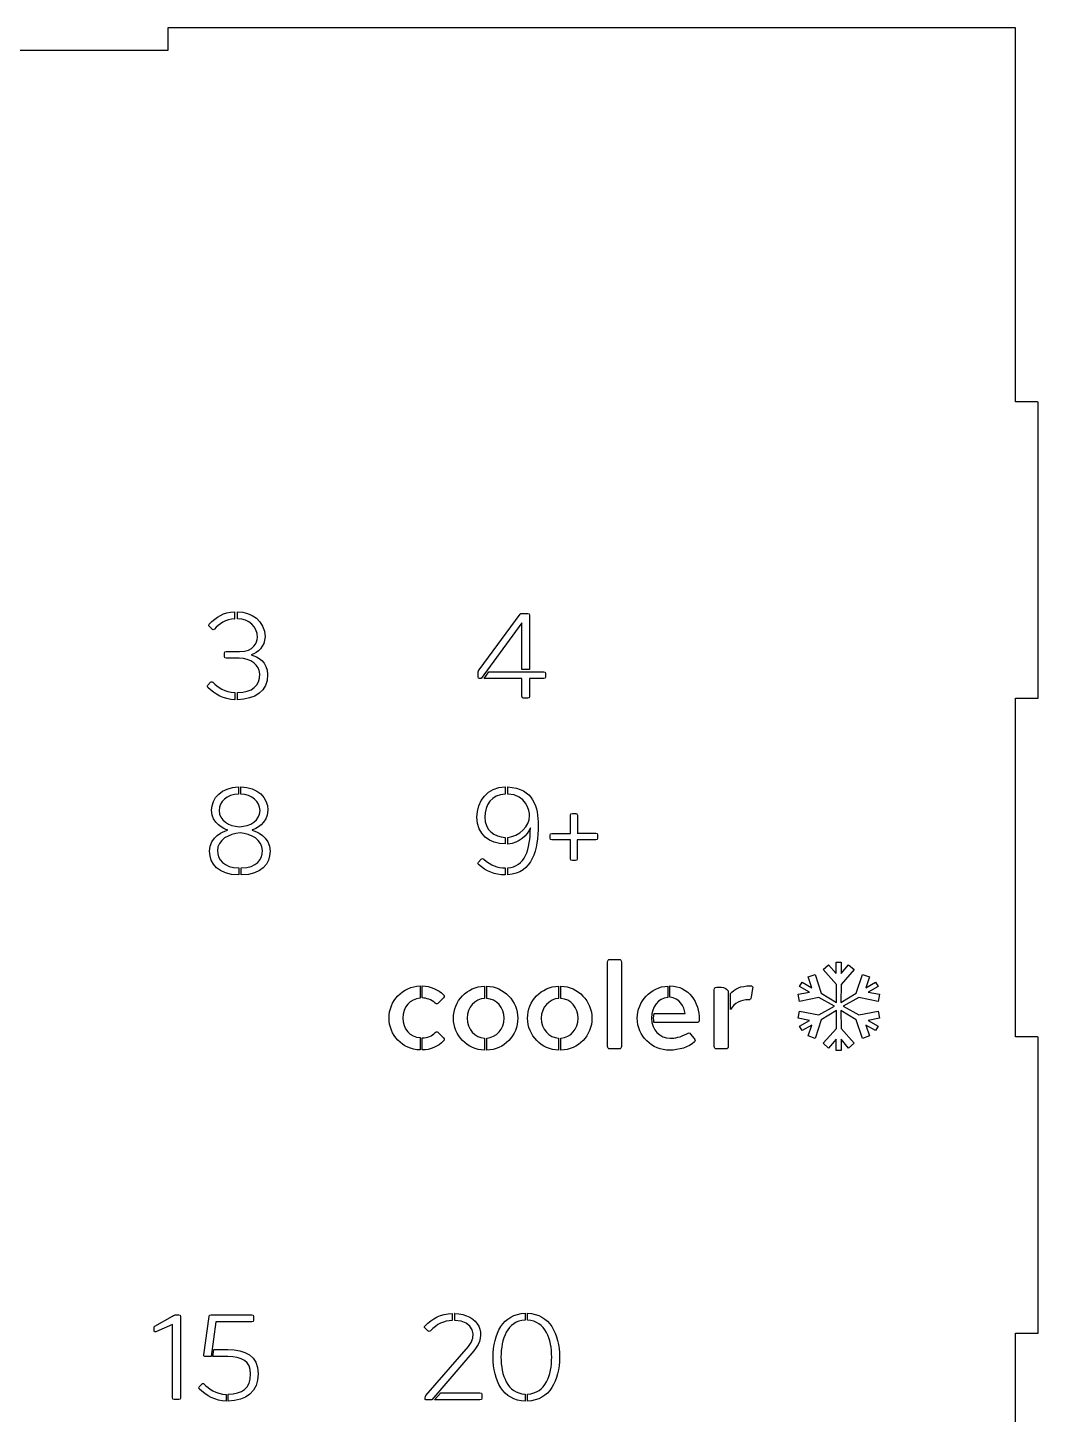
# Model space of a CAD drawing. Header units: centimetres. Extents: x 0 to 98.9, y 0 to 60.
# Drawn here: x 43.76 to 57.13, y 15.11 to 33.45 of the extents above; entities that cross this region are included whole.
import ezdxf

# ---------------------------------------------------------------- set-up
doc = ezdxf.new("R2010")
doc.units = ezdxf.units.CM
doc.header["$MEASUREMENT"] = 0
doc.layers.add('librarydisplayBookMeasured-cut v5_Sketch7', color=7, linetype='Continuous')
doc.layers.add('librarydisplayNEW v15_Front face', color=7, linetype='Continuous')

# ---------------------------------------------------------------- blocks, each defined once
blk = doc.blocks.new('librarydisplayNEWv15')
at = {"layer": 'librarydisplayNEW v15_Front face'}
for p, q in [((15.296, 25.727), (15.296, 25.635)), ((15.336, 25.635), (15.336, 25.727)), ((18.533, 24.957), (19.074, 25.694)), ((19.1, 25.705), (19.178, 25.705)), ((19.2, 25.683), (19.2, 24.964)), ((14.999, 25.498), (14.962, 25.535)), ((15.296, 25.635), (15.299, 25.635)), ((19.1, 25.579), (18.559, 24.846)), ((19.1, 24.964), (19.1, 25.579)), ((15.162, 25.135), (15.162, 25.179)), ((15.185, 25.201), (15.362, 25.201)), ((15.355, 25.112), (15.185, 25.112)), ((19.2, 24.964), (19.1, 24.964)), ((14.944, 24.757), (14.977, 24.794)), ((18.518, 24.868), (18.518, 24.912)), ((18.559, 24.846), (18.537, 24.846)), ((18.6, 24.846), (18.663, 24.931)), ((19.1, 24.846), (18.6, 24.846)), ((18.663, 24.931), (19.389, 24.931)), ((19.1, 24.609), (19.1, 24.846)), ((19.389, 24.846), (19.2, 24.846)), ((19.2, 24.846), (19.2, 24.609)), ((19.411, 24.909), (19.411, 24.868)), ((15.299, 24.657), (15.299, 24.564)), ((15.333, 24.564), (15.333, 24.657)), ((19.178, 24.586), (19.122, 24.586)), ((15.348, 23.409), (15.348, 23.316)), ((15.377, 23.409), (15.381, 23.409)), ((15.377, 23.316), (15.377, 23.409)), ((18.878, 23.409), (18.878, 23.316)), ((18.911, 23.316), (18.911, 23.409)), ((19.744, 22.794), (19.744, 23.038)), ((19.767, 23.06), (19.811, 23.06)), ((19.833, 23.038), (19.833, 22.797)), ((15.203, 22.838), (15.203, 22.842)), ((15.529, 22.842), (15.529, 22.838)), ((19.474, 22.731), (19.474, 22.771)), ((19.496, 22.794), (19.744, 22.794)), ((19.83, 22.797), (20.078, 22.797)), ((19.833, 22.797), (19.83, 22.797)), ((20.1, 22.775), (20.1, 22.731)), ((18.878, 22.742), (18.878, 22.657)), ((18.911, 22.653), (18.911, 22.742)), ((19.744, 22.708), (19.496, 22.708)), ((19.744, 22.46), (19.744, 22.708)), ((20.078, 22.708), (19.83, 22.708)), ((19.83, 22.708), (19.83, 22.46)), ((18.526, 22.416), (18.559, 22.453)), ((19.807, 22.438), (19.767, 22.438)), ((15.351, 22.338), (15.351, 22.245)), ((15.385, 22.245), (15.385, 22.338)), ((18.878, 22.338), (18.878, 22.245)), ((18.911, 22.249), (18.911, 22.338)), ((20.233, 19.978), (20.233, 21.093)), ((20.267, 21.127), (20.381, 21.127)), ((20.415, 21.093), (20.415, 19.978)), ((22.889, 20.897), (22.978, 20.93)), ((22.978, 20.93), (23.06, 20.682)), ((23.086, 20.993), (23.156, 21.056)), ((23.26, 20.797), (23.086, 20.993)), ((23.156, 21.056), (23.256, 20.942)), ((23.256, 21.09), (23.323, 21.09)), ((23.256, 20.942), (23.256, 21.09)), ((23.323, 21.09), (23.323, 20.942)), ((23.323, 20.942), (23.423, 21.056)), ((23.497, 20.993), (23.323, 20.797)), ((23.423, 21.056), (23.497, 20.993)), ((23.523, 20.682), (23.608, 20.93)), ((23.608, 20.93), (23.697, 20.897)), ((17.752, 20.779), (17.752, 20.616)), ((17.781, 20.619), (17.781, 20.779)), ((18.603, 20.775), (18.603, 20.612)), ((18.633, 20.612), (18.633, 20.775)), ((19.585, 20.775), (19.585, 20.612)), ((19.615, 20.612), (19.615, 20.775)), ((21.03, 20.775), (21.03, 20.623)), ((21.056, 20.627), (21.056, 20.779)), ((21.645, 19.978), (21.645, 20.727)), ((21.678, 20.76), (21.737, 20.76)), ((22.152, 20.745), (22.134, 20.627)), ((22.774, 20.771), (22.808, 20.827)), ((22.904, 20.697), (22.774, 20.771)), ((22.808, 20.827), (22.937, 20.753)), ((22.937, 20.753), (22.889, 20.897)), ((23.263, 20.56), (23.26, 20.797)), ((23.323, 20.797), (23.319, 20.56)), ((23.697, 20.897), (23.649, 20.753)), ((23.649, 20.753), (23.778, 20.827)), ((23.812, 20.771), (23.682, 20.697)), ((23.778, 20.827), (23.812, 20.771)), ((18.059, 20.619), (18, 20.556)), ((21.83, 20.712), (21.83, 19.978)), ((21.859, 20.671), (21.856, 20.671)), ((21.859, 20.467), (21.859, 20.671)), ((22.756, 20.667), (22.904, 20.697)), ((22.774, 20.571), (22.756, 20.667)), ((23.03, 20.623), (22.774, 20.571)), ((23.237, 20.508), (23.03, 20.623)), ((23.06, 20.682), (23.263, 20.56)), ((23.319, 20.56), (23.523, 20.682)), ((23.556, 20.623), (23.349, 20.508)), ((23.812, 20.571), (23.556, 20.623)), ((23.682, 20.697), (23.83, 20.667)), ((23.83, 20.667), (23.812, 20.571)), ((20.848, 20.412), (21.259, 20.412)), ((22.756, 20.349), (22.774, 20.445)), ((22.774, 20.445), (23.03, 20.393)), ((23.03, 20.393), (23.237, 20.508)), ((23.263, 20.453), (23.06, 20.33)), ((23.26, 20.216), (23.263, 20.453)), ((23.319, 20.453), (23.323, 20.216)), ((23.523, 20.33), (23.319, 20.453)), ((23.349, 20.508), (23.556, 20.393)), ((23.556, 20.393), (23.812, 20.445)), ((23.812, 20.445), (23.83, 20.349)), ((20.815, 20.353), (20.815, 20.345)), ((21.411, 20.293), (20.845, 20.293)), ((22.904, 20.319), (22.756, 20.349)), ((22.774, 20.245), (22.904, 20.319)), ((22.808, 20.186), (22.774, 20.245)), ((22.937, 20.26), (22.808, 20.186)), ((22.889, 20.115), (22.937, 20.26)), ((23.06, 20.33), (22.978, 20.082)), ((23.086, 20.019), (23.26, 20.216)), ((23.323, 20.216), (23.497, 20.019)), ((23.608, 20.082), (23.523, 20.33)), ((23.649, 20.26), (23.697, 20.115)), ((23.778, 20.186), (23.649, 20.26)), ((23.83, 20.349), (23.682, 20.319)), ((23.682, 20.319), (23.812, 20.245)), ((23.812, 20.245), (23.778, 20.186)), ((17.752, 20.093), (17.752, 19.93)), ((17.781, 19.93), (17.781, 20.09)), ((18, 20.153), (18.059, 20.09)), ((18.603, 20.086), (18.603, 19.927)), ((18.633, 19.927), (18.633, 20.086)), ((19.585, 20.086), (19.585, 19.927)), ((19.615, 19.927), (19.615, 20.086)), ((21.33, 20.141), (21.378, 20.082)), ((22.978, 20.082), (22.889, 20.115)), ((23.156, 19.956), (23.086, 20.019)), ((23.256, 20.071), (23.156, 19.956)), ((23.256, 19.923), (23.256, 20.071)), ((23.423, 19.956), (23.323, 20.071)), ((23.323, 20.071), (23.323, 19.923)), ((23.497, 20.019), (23.423, 19.956)), ((23.697, 20.115), (23.608, 20.082)), ((20.381, 19.945), (20.267, 19.945)), ((21.796, 19.945), (21.678, 19.945)), ((23.323, 19.923), (23.256, 19.923)), ((14.242, 16.278), (14.476, 16.408)), ((14.52, 16.426), (14.557, 16.426)), ((14.579, 16.404), (14.579, 15.33)), ((14.89, 15.896), (14.961, 16.404)), ((14.983, 16.426), (15.524, 16.426)), ((15.05, 16.334), (14.987, 15.874)), ((15.524, 16.334), (15.05, 16.334)), ((15.546, 16.404), (15.546, 16.356)), ((18.174, 16.445), (18.174, 16.352)), ((18.174, 16.352), (18.178, 16.352)), ((18.211, 16.445), (18.207, 16.445)), ((18.211, 16.352), (18.211, 16.445)), ((19.141, 16.448), (19.141, 16.356)), ((19.174, 16.356), (19.174, 16.448)), ((14.231, 16.215), (14.231, 16.256)), ((14.476, 16.3), (14.253, 16.2)), ((14.476, 15.33), (14.476, 16.3)), ((17.855, 16.215), (17.818, 16.252)), ((15.009, 15.874), (15.02, 15.967)), ((15.02, 15.967), (15.209, 15.967)), ((17.829, 15.359), (18.392, 16.008)), ((14.987, 15.874), (14.913, 15.874)), ((15.209, 15.874), (15.009, 15.874)), ((18.463, 15.952), (17.907, 15.304)), ((14.828, 15.474), (14.865, 15.511)), ((14.557, 15.308), (14.498, 15.308)), ((15.187, 15.374), (15.187, 15.285)), ((15.213, 15.285), (15.213, 15.378)), ((15.213, 15.378), (15.216, 15.378)), ((17.818, 15.315), (17.818, 15.33)), ((17.907, 15.304), (17.829, 15.304)), ((17.944, 15.304), (18.026, 15.396)), ((18.544, 15.304), (17.944, 15.304)), ((18.026, 15.396), (18.544, 15.396)), ((18.567, 15.374), (18.567, 15.326)), ((19.141, 15.378), (19.141, 15.285)), ((19.174, 15.285), (19.174, 15.378))]:
    blk.add_line(p, q, dxfattribs=at)
for points in [[(14.962, 25.564), (15.055, 25.657), (15.151, 25.724), (15.296, 25.727)], [(15.336, 25.727), (15.518, 25.72), (15.699, 25.616), (15.699, 25.394)], [(19.074, 25.694), (19.081, 25.701), (19.085, 25.705), (19.1, 25.705)], [(19.178, 25.705), (19.196, 25.705), (19.2, 25.698), (19.2, 25.683)], [(14.962, 25.535), (14.955, 25.546), (14.951, 25.553), (14.962, 25.564)], [(15.029, 25.498), (15.018, 25.487), (15.007, 25.487), (14.999, 25.498)], [(15.299, 25.635), (15.181, 25.631), (15.088, 25.564), (15.029, 25.498)], [(15.599, 25.387), (15.599, 25.538), (15.488, 25.627), (15.336, 25.635)], [(15.362, 25.201), (15.551, 25.201), (15.599, 25.324), (15.599, 25.387)], [(15.699, 25.394), (15.699, 25.272), (15.599, 25.179), (15.518, 25.157)], [(15.162, 25.179), (15.162, 25.194), (15.166, 25.201), (15.185, 25.201)], [(15.185, 25.112), (15.166, 25.112), (15.162, 25.116), (15.162, 25.135)], [(15.518, 25.157), (15.599, 25.135), (15.733, 25.061), (15.733, 24.898)], [(15.629, 24.905), (15.629, 25.024), (15.514, 25.112), (15.355, 25.112)], [(18.518, 24.912), (18.518, 24.931), (18.522, 24.938), (18.533, 24.957)], [(14.977, 24.794), (14.988, 24.805), (14.996, 24.805), (15.01, 24.794)], [(15.01, 24.794), (15.07, 24.731), (15.173, 24.664), (15.299, 24.657)], [(15.333, 24.657), (15.536, 24.661), (15.629, 24.749), (15.629, 24.905)], [(15.733, 24.898), (15.733, 24.675), (15.57, 24.568), (15.333, 24.564)], [(18.537, 24.846), (18.526, 24.846), (18.518, 24.849), (18.518, 24.868)], [(19.389, 24.931), (19.404, 24.931), (19.411, 24.927), (19.411, 24.909)], [(19.411, 24.868), (19.411, 24.849), (19.407, 24.846), (19.389, 24.846)], [(14.944, 24.727), (14.933, 24.738), (14.936, 24.746), (14.944, 24.757)], [(15.299, 24.564), (15.151, 24.568), (15.036, 24.635), (14.944, 24.727)], [(19.122, 24.586), (19.107, 24.586), (19.1, 24.59), (19.1, 24.609)], [(19.2, 24.609), (19.2, 24.59), (19.196, 24.586), (19.178, 24.586)], [(14.992, 23.101), (14.992, 23.268), (15.125, 23.401), (15.348, 23.409)], [(15.348, 23.316), (15.196, 23.312), (15.092, 23.216), (15.092, 23.097)], [(15.633, 23.097), (15.633, 23.216), (15.529, 23.312), (15.377, 23.316)], [(15.381, 23.409), (15.603, 23.405), (15.736, 23.271), (15.736, 23.101)], [(18.503, 23.008), (18.503, 23.223), (18.641, 23.409), (18.878, 23.409)], [(18.878, 23.316), (18.696, 23.309), (18.607, 23.168), (18.607, 23.008)], [(18.911, 23.409), (19.252, 23.397), (19.315, 23.134), (19.315, 22.905)], [(19.2, 23.027), (19.2, 23.097), (19.159, 23.305), (18.911, 23.316)], [(15.203, 22.842), (15.162, 22.853), (14.992, 22.92), (14.992, 23.101)], [(15.092, 23.097), (15.092, 22.964), (15.222, 22.89), (15.362, 22.883)], [(15.362, 22.883), (15.503, 22.89), (15.633, 22.964), (15.633, 23.097)], [(15.736, 23.101), (15.736, 22.92), (15.566, 22.853), (15.529, 22.842)], [(18.878, 22.657), (18.67, 22.653), (18.503, 22.783), (18.503, 23.008)], [(18.607, 23.008), (18.607, 22.845), (18.733, 22.745), (18.878, 22.742)], [(18.911, 22.742), (19.063, 22.757), (19.2, 22.89), (19.2, 23.027)], [(19.744, 23.038), (19.744, 23.053), (19.748, 23.06), (19.767, 23.06)], [(19.811, 23.06), (19.826, 23.06), (19.833, 23.053), (19.833, 23.038)], [(14.966, 22.56), (14.966, 22.753), (15.159, 22.827), (15.203, 22.838)], [(15.37, 22.801), (15.222, 22.79), (15.07, 22.712), (15.07, 22.568)], [(15.666, 22.568), (15.666, 22.712), (15.514, 22.79), (15.37, 22.801)], [(15.529, 22.838), (15.573, 22.827), (15.766, 22.753), (15.766, 22.56)], [(19.315, 22.905), (19.315, 22.579), (19.241, 22.268), (18.911, 22.249)], [(18.911, 22.338), (19.137, 22.353), (19.211, 22.586), (19.211, 22.868)], [(19.211, 22.868), (19.167, 22.764), (19.07, 22.671), (18.911, 22.653)], [(19.474, 22.771), (19.474, 22.79), (19.478, 22.794), (19.496, 22.794)], [(20.078, 22.797), (20.093, 22.797), (20.1, 22.794), (20.1, 22.775)], [(15.07, 22.568), (15.07, 22.453), (15.151, 22.342), (15.351, 22.338)], [(15.385, 22.338), (15.592, 22.342), (15.666, 22.453), (15.666, 22.568)], [(19.496, 22.708), (19.478, 22.708), (19.474, 22.716), (19.474, 22.731)], [(20.1, 22.731), (20.1, 22.716), (20.096, 22.708), (20.078, 22.708)], [(15.351, 22.245), (15.081, 22.249), (14.966, 22.394), (14.966, 22.56)], [(15.766, 22.56), (15.766, 22.394), (15.655, 22.249), (15.385, 22.245)], [(18.526, 22.382), (18.515, 22.394), (18.515, 22.401), (18.526, 22.416)], [(18.878, 22.245), (18.737, 22.245), (18.626, 22.294), (18.526, 22.382)], [(18.559, 22.453), (18.57, 22.464), (18.581, 22.468), (18.596, 22.453)], [(18.596, 22.453), (18.689, 22.371), (18.774, 22.338), (18.878, 22.338)], [(19.767, 22.438), (19.748, 22.438), (19.744, 22.442), (19.744, 22.46)], [(19.83, 22.46), (19.83, 22.442), (19.822, 22.438), (19.807, 22.438)], [(20.233, 21.093), (20.233, 21.119), (20.241, 21.127), (20.267, 21.127)], [(20.381, 21.127), (20.407, 21.127), (20.415, 21.119), (20.415, 21.093)], [(17.34, 20.353), (17.34, 20.575), (17.518, 20.771), (17.752, 20.779)], [(17.781, 20.779), (17.889, 20.775), (17.989, 20.73), (18.063, 20.66)], [(18.192, 20.349), (18.192, 20.579), (18.374, 20.767), (18.603, 20.775)], [(18.633, 20.775), (18.863, 20.767), (19.044, 20.575), (19.044, 20.349)], [(19.174, 20.349), (19.174, 20.579), (19.355, 20.767), (19.585, 20.775)], [(19.615, 20.775), (19.844, 20.767), (20.026, 20.575), (20.026, 20.349)], [(20.626, 20.349), (20.626, 20.571), (20.804, 20.767), (21.03, 20.775)], [(21.056, 20.779), (21.315, 20.771), (21.445, 20.564), (21.445, 20.33)], [(21.645, 20.727), (21.645, 20.753), (21.652, 20.76), (21.678, 20.76)], [(21.737, 20.76), (21.785, 20.76), (21.793, 20.749), (21.83, 20.712)], [(21.856, 20.671), (21.911, 20.741), (22, 20.779), (22.119, 20.779)], [(22.119, 20.779), (22.152, 20.779), (22.156, 20.767), (22.152, 20.745)], [(17.752, 20.616), (17.622, 20.608), (17.522, 20.493), (17.522, 20.353)], [(17.952, 20.549), (17.903, 20.597), (17.837, 20.616), (17.781, 20.619)], [(18, 20.556), (17.981, 20.538), (17.97, 20.534), (17.952, 20.549)], [(18.063, 20.66), (18.077, 20.645), (18.074, 20.638), (18.059, 20.619)], [(18.603, 20.612), (18.481, 20.604), (18.374, 20.497), (18.374, 20.349)], [(18.863, 20.349), (18.863, 20.49), (18.763, 20.604), (18.633, 20.612)], [(19.585, 20.612), (19.463, 20.604), (19.355, 20.497), (19.355, 20.349)], [(19.844, 20.349), (19.844, 20.49), (19.744, 20.604), (19.615, 20.612)], [(21.03, 20.623), (20.9, 20.616), (20.815, 20.504), (20.815, 20.353)], [(21.259, 20.412), (21.248, 20.504), (21.185, 20.619), (21.056, 20.627)], [(22.097, 20.593), (21.997, 20.593), (21.908, 20.556), (21.859, 20.467)], [(22.134, 20.627), (22.13, 20.601), (22.122, 20.593), (22.097, 20.593)], [(20.845, 20.293), (20.841, 20.33), (20.841, 20.375), (20.848, 20.412)], [(17.752, 19.93), (17.514, 19.938), (17.34, 20.13), (17.34, 20.353)], [(17.522, 20.353), (17.522, 20.212), (17.622, 20.097), (17.752, 20.093)], [(18.603, 19.927), (18.378, 19.934), (18.192, 20.123), (18.192, 20.349)], [(18.374, 20.349), (18.374, 20.208), (18.478, 20.093), (18.603, 20.086)], [(18.633, 20.086), (18.763, 20.097), (18.863, 20.208), (18.863, 20.349)], [(19.044, 20.349), (19.044, 20.123), (18.866, 19.934), (18.633, 19.927)], [(19.585, 19.927), (19.359, 19.934), (19.174, 20.123), (19.174, 20.349)], [(19.355, 20.349), (19.355, 20.208), (19.459, 20.093), (19.585, 20.086)], [(19.615, 20.086), (19.744, 20.097), (19.844, 20.208), (19.844, 20.349)], [(20.026, 20.349), (20.026, 20.123), (19.848, 19.934), (19.615, 19.927)], [(21.056, 19.927), (20.815, 19.927), (20.626, 20.115), (20.626, 20.349)], [(20.815, 20.345), (20.815, 20.197), (20.922, 20.086), (21.063, 20.086)], [(21.445, 20.33), (21.445, 20.304), (21.441, 20.293), (21.411, 20.293)], [(17.781, 20.09), (17.848, 20.093), (17.907, 20.115), (17.952, 20.16)], [(18.063, 20.049), (17.989, 19.975), (17.889, 19.93), (17.781, 19.93)], [(17.952, 20.16), (17.97, 20.178), (17.981, 20.171), (18, 20.153)], [(18.059, 20.09), (18.074, 20.071), (18.077, 20.064), (18.063, 20.049)], [(21.382, 20.038), (21.308, 19.967), (21.174, 19.927), (21.056, 19.927)], [(21.063, 20.086), (21.122, 20.086), (21.2, 20.097), (21.282, 20.145)], [(21.282, 20.145), (21.308, 20.156), (21.315, 20.164), (21.33, 20.141)], [(21.378, 20.082), (21.393, 20.064), (21.396, 20.053), (21.382, 20.038)], [(20.267, 19.945), (20.241, 19.945), (20.233, 19.953), (20.233, 19.978)], [(20.415, 19.978), (20.415, 19.953), (20.407, 19.945), (20.381, 19.945)], [(21.678, 19.945), (21.652, 19.945), (21.645, 19.953), (21.645, 19.978)], [(21.83, 19.978), (21.83, 19.953), (21.822, 19.945), (21.796, 19.945)], [(14.476, 16.408), (14.494, 16.419), (14.505, 16.426), (14.52, 16.426)], [(14.557, 16.426), (14.576, 16.426), (14.579, 16.419), (14.579, 16.404)], [(14.961, 16.404), (14.961, 16.422), (14.965, 16.426), (14.983, 16.426)], [(15.524, 16.426), (15.539, 16.426), (15.546, 16.422), (15.546, 16.404)], [(15.546, 16.356), (15.546, 16.341), (15.539, 16.334), (15.524, 16.334)], [(17.818, 16.282), (17.915, 16.378), (18.029, 16.441), (18.174, 16.445)], [(18.178, 16.352), (18.07, 16.348), (17.97, 16.304), (17.889, 16.215)], [(18.207, 16.445), (18.533, 16.437), (18.648, 16.163), (18.463, 15.952)], [(18.392, 16.008), (18.511, 16.141), (18.459, 16.345), (18.211, 16.352)], [(18.718, 15.867), (18.718, 16.178), (18.848, 16.437), (19.141, 16.448)], [(19.141, 16.356), (18.904, 16.348), (18.822, 16.1), (18.822, 15.867)], [(19.174, 16.448), (19.467, 16.437), (19.596, 16.178), (19.596, 15.867)], [(19.493, 15.867), (19.493, 16.1), (19.411, 16.345), (19.174, 16.356)], [(14.231, 16.256), (14.231, 16.267), (14.231, 16.271), (14.242, 16.278)], [(14.253, 16.2), (14.239, 16.197), (14.231, 16.2), (14.231, 16.215)], [(17.818, 16.252), (17.807, 16.263), (17.807, 16.271), (17.818, 16.282)], [(17.889, 16.215), (17.878, 16.204), (17.866, 16.204), (17.855, 16.215)], [(15.209, 15.967), (15.431, 15.967), (15.609, 15.889), (15.609, 15.648)], [(14.913, 15.874), (14.894, 15.874), (14.887, 15.878), (14.89, 15.896)], [(15.509, 15.645), (15.509, 15.815), (15.391, 15.874), (15.209, 15.874)], [(19.141, 15.285), (18.848, 15.293), (18.718, 15.556), (18.718, 15.867)], [(18.822, 15.867), (18.822, 15.633), (18.904, 15.389), (19.141, 15.378)], [(19.174, 15.378), (19.415, 15.389), (19.493, 15.633), (19.493, 15.867)], [(19.596, 15.867), (19.596, 15.556), (19.467, 15.296), (19.174, 15.285)], [(15.609, 15.648), (15.609, 15.404), (15.446, 15.293), (15.213, 15.285)], [(15.216, 15.378), (15.394, 15.382), (15.509, 15.448), (15.509, 15.645)], [(14.828, 15.448), (14.816, 15.459), (14.82, 15.463), (14.828, 15.474)], [(15.187, 15.285), (15.039, 15.289), (14.924, 15.356), (14.828, 15.448)], [(14.865, 15.511), (14.876, 15.522), (14.883, 15.522), (14.894, 15.511)], [(14.894, 15.511), (14.953, 15.452), (15.046, 15.378), (15.187, 15.374)], [(14.498, 15.308), (14.479, 15.308), (14.476, 15.311), (14.476, 15.33)], [(14.579, 15.33), (14.579, 15.311), (14.576, 15.308), (14.557, 15.308)], [(17.818, 15.33), (17.818, 15.341), (17.822, 15.348), (17.829, 15.359)], [(17.829, 15.304), (17.818, 15.304), (17.818, 15.308), (17.818, 15.315)], [(18.544, 15.396), (18.563, 15.396), (18.567, 15.393), (18.567, 15.374)], [(18.567, 15.326), (18.567, 15.308), (18.563, 15.304), (18.544, 15.304)]]:
    blk.add_open_spline(points, degree=3, dxfattribs=at)

msp = doc.modelspace()

# ---------------------------------------------------------------- linework, layer by layer
at = {"layer": 'librarydisplayBookMeasured-cut v5_Sketch7'}
for p, q in [((45.615, 33.45), (45.612, 33.445)), ((45.612, 33.445), (45.612, 33.443)), ((45.612, 33.443), (45.612, 33.153)), ((45.621, 33.453), (45.615, 33.45)), ((45.622, 33.453), (45.621, 33.453)), ((56.822, 33.453), (45.622, 33.453)), ((56.824, 33.453), (56.822, 33.453)), ((56.83, 33.45), (56.824, 33.453)), ((56.832, 33.445), (56.83, 33.45)), ((56.832, 28.503), (56.832, 33.445)), ((45.612, 33.153), (41.732, 33.153)), ((57.122, 28.503), (56.832, 28.503)), ((57.124, 28.503), (57.122, 28.503)), ((57.13, 28.5), (57.124, 28.503)), ((57.132, 28.495), (57.13, 28.5)), ((57.132, 28.493), (57.132, 28.495)), ((57.132, 24.593), (57.132, 28.493)), ((56.832, 24.583), (57.122, 24.583)), ((56.832, 20.103), (56.832, 24.583)), ((57.122, 24.583), (57.124, 24.583)), ((57.124, 24.583), (57.13, 24.586)), ((57.13, 24.586), (57.132, 24.591)), ((57.132, 24.591), (57.132, 24.593)), ((57.122, 20.103), (56.832, 20.103)), ((57.124, 20.103), (57.122, 20.103)), ((57.13, 20.1), (57.124, 20.103)), ((57.132, 20.095), (57.13, 20.1)), ((57.132, 20.093), (57.132, 20.095)), ((57.132, 16.193), (57.132, 20.093)), ((56.832, 11.703), (56.832, 16.183)), ((56.832, 16.183), (57.122, 16.183)), ((57.122, 16.183), (57.124, 16.183)), ((57.124, 16.183), (57.13, 16.186)), ((57.13, 16.186), (57.132, 16.191)), ((57.132, 16.191), (57.132, 16.193))]:
    msp.add_line(p, q, dxfattribs=at)

# ---------------------------------------------------------------- block references
msp.add_blockref('librarydisplayNEWv15', (31.2, 0))

doc.saveas('drawing.dxf')
